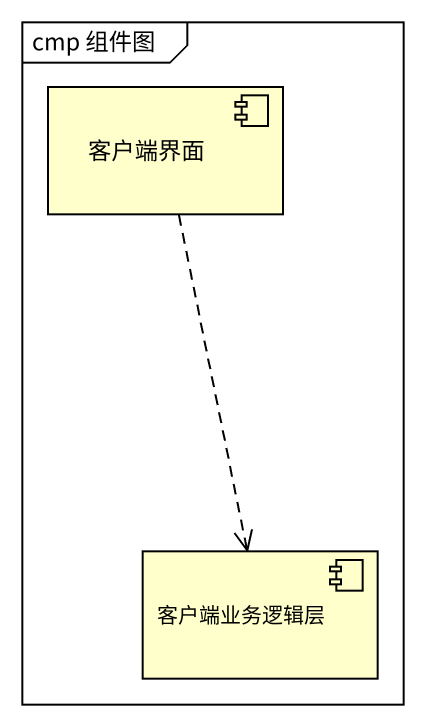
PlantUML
@startuml
mainframe cmp 组件图
component 客户端界面
component 客户端业务逻辑层
客户端界面 ..> 客户端业务逻辑层
@enduml
